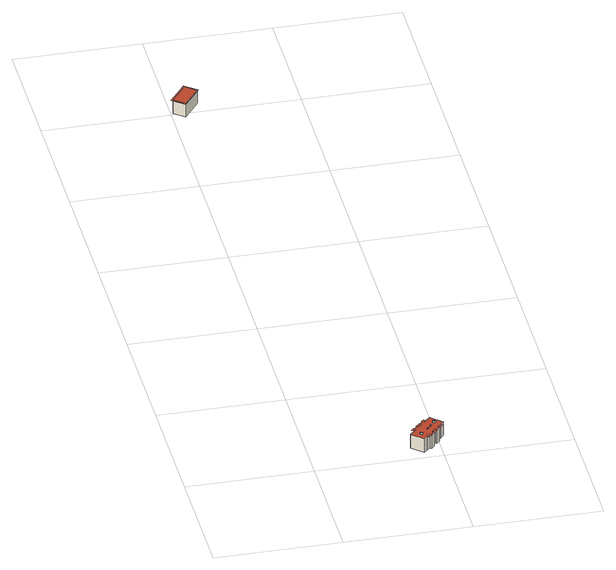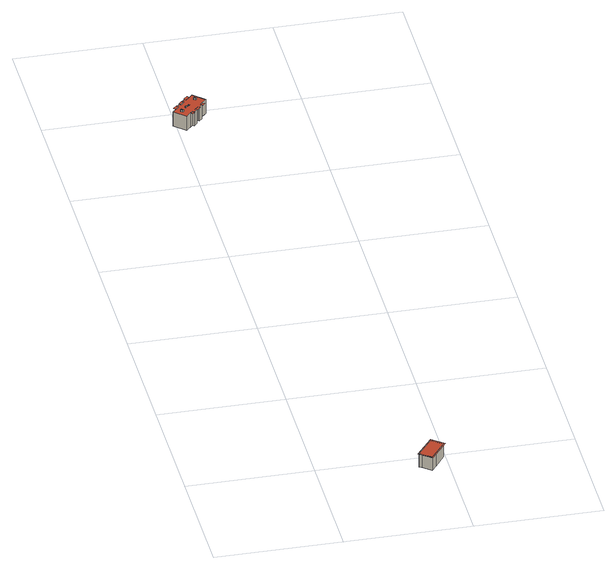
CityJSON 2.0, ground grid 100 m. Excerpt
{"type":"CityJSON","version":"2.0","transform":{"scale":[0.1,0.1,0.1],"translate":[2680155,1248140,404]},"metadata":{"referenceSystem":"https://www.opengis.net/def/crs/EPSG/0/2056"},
"CityObjects":{
"building1":{"type":"Building","attributes":{"class":"BB01","Herkunft":"EE_LB_2007","QualitaetStatus":1,"FileCreationDate":"2012-02-28","Region":9,"GebaeudeStatus":1},"children":["building1-1","building1-2","building1-3","building1-4","building1-5"]},
"building1-1":{"type":"BuildingPart","attributes":{"Geomtype":2},"parents":["building1"],"geometry":[{"type":"MultiSurface","lod":"2","boundaries":[[[0,1,2,3]],[[4,5,1,0]],[[6,7,5,4]],[[3,2,7,6]],[[1,5,7,2]]],"semantics":{"surfaces":[{"type":"WallSurface"},{"type":"RoofSurface"}],"values":[0,0,0,0,1]}}]},
"building1-2":{"type":"BuildingPart","attributes":{"Geomtype":2},"parents":["building1"],"geometry":[{"type":"MultiSurface","lod":"2","boundaries":[[[8,9,10,11]],[[12,13,9,8]],[[14,15,13,12]],[[11,10,15,14]],[[9,13,15,10]]],"semantics":{"surfaces":[{"type":"WallSurface"},{"type":"RoofSurface"}],"values":[0,0,0,0,1]}}]},
"building1-3":{"type":"BuildingPart","attributes":{"Geomtype":2},"parents":["building1"],"geometry":[{"type":"MultiSurface","lod":"2","boundaries":[[[16,17,18,19]],[[20,21,17,16]],[[22,23,21,20]],[[19,18,23,22]],[[21,23,18,17]]],"semantics":{"surfaces":[{"type":"WallSurface"},{"type":"RoofSurface"}],"values":[0,0,0,0,1]}}]},
"building1-4":{"type":"BuildingPart","attributes":{"Geomtype":2},"parents":["building1"],"geometry":[{"type":"MultiSurface","lod":"2","boundaries":[[[24,25,26,27]],[[28,29,25,24]],[[30,31,29,28]],[[27,26,31,30]],[[32,29,31]],[[32,25,29]],[[32,26,25]],[[32,31,26]]],"semantics":{"surfaces":[{"type":"WallSurface"},{"type":"RoofSurface"}],"values":[0,0,0,0,1,1,1,1]}}]},
"building1-5":{"type":"BuildingPart","attributes":{"Geomtype":1},"parents":["building1"],"geometry":[{"type":"MultiSurface","lod":"2","boundaries":[[[33,34,35,36,37,38,39,40,41,42,43,44,45,46,47,48,49,50,51,52]],[[41,53,54,55]],[[53,40,56,54]],[[40,39,57,56]],[[39,38,58,57]],[[38,37,59,58]],[[37,36,60,59]],[[36,35,61,60]],[[35,34,62,61]],[[34,33,63,62]],[[64,65,63,33]],[[65,64,52,66]],[[52,51,67,66]],[[51,68,69,67]],[[68,50,70,69]],[[50,49,71,70]],[[49,48,72,71]],[[48,47,73,72]],[[47,46,74,73]],[[46,45,75,74]],[[45,44,76,75]],[[44,43,77,76]],[[43,78,79,77]],[[78,42,80,79]],[[42,41,55,80]],[[55,54,81,82,57,58,83,84,61,62,85,86,65,66,67,69,87,88,71,72,89,90,75,76,91,92,79,80]]],"semantics":{"surfaces":[{"type":"GroundSurface"},{"type":"WallSurface"},{"type":"RoofSurface"}],"values":[0,1,1,1,1,1,1,1,1,1,1,1,1,1,1,1,1,1,1,1,1,1,1,1,1,2]}}]},
"building2":{"type":"Building","attributes":{"class":"BB01","Herkunft":"EE_LB_2007","QualitaetStatus":1,"FileCreationDate":"2012-04-10","Region":7,"GebaeudeStatus":1},"children":["building2-1"]},
"building2-1":{"type":"BuildingPart","attributes":{"Geomtype":1},"parents":["building2"],"geometry":[{"type":"MultiSurface","lod":"2","boundaries":[[[93,94,95,96,97,98]],[[93,98,99,100]],[[98,97,101,99]],[[97,96,102,101]],[[96,95,103,102]],[[95,94,104,103]],[[94,93,100,104]],[[105,106,107,108]]],"semantics":{"surfaces":[{"type":"GroundSurface"},{"type":"WallSurface"},{"type":"RoofSurface"}],"values":[0,1,1,1,1,1,1,2]}}]}
},
"vertices":[
[829,85,164],[829,85,181],[845,70,181],[845,70,164],[824,79,164],[824,79,181],[840,64,164],[840,64,181],
[959,224,164],[959,224,180],[975,209,180],[975,209,164],[953,218,164],[953,218,180],[969,203,164],[969,203,180],
[922,168,164],[922,168,176],[927,173,176],[927,173,164],[928,163,164],[928,163,176],[932,168,164],[932,168,176],
[898,135,164],[898,135,166],[890,142,166],[890,142,164],[908,146,164],[908,146,166],[901,153,164],[901,153,166],[899,144,168],
[977,148,40],[988,138,40],[963,111,40],[952,122,40],[924,92,40],[936,82,40],[911,56,40],[900,66,40],[845,9,40],[756,93,40],[811,150,40],[801,160,40],[825,186,40],[836,176,40],[864,206,40],[853,216,40],[878,242,40],[889,232,40],[945,290,40],[1033,206,40],[871,36,40],[871,36,164],[845,9,164],[900,66,164],[911,56,164],[936,82,164],[924,92,164],[952,122,164],[963,111,164],[988,138,164],[977,148,164],[1005,177,40],[1005,177,164],[1033,206,164],[945,290,164],[908,251,40],[908,251,164],[889,232,164],[878,242,164],[853,216,164],[864,206,164],[836,176,164],[825,186,164],[801,160,164],[811,150,164],[792,130,40],[792,130,164],[756,93,164],[886,23,164],[914,53,164],[939,79,164],[967,108,164],[992,134,164],[1020,163,164],[893,266,164],[874,246,164],[849,220,164],[820,190,164],[795,165,164],[776,145,164],
[102,4954,0],[15,5022,0],[100,5131,0],[138,5180,0],[206,5127,0],[225,5112,0],[225,5112,119],[102,4954,119],[206,5127,119],[138,5180,119],[100,5131,119],[15,5022,119],[234,5114,119],[135,5191,119],[2,5021,119],[101,4943,119]
]}
